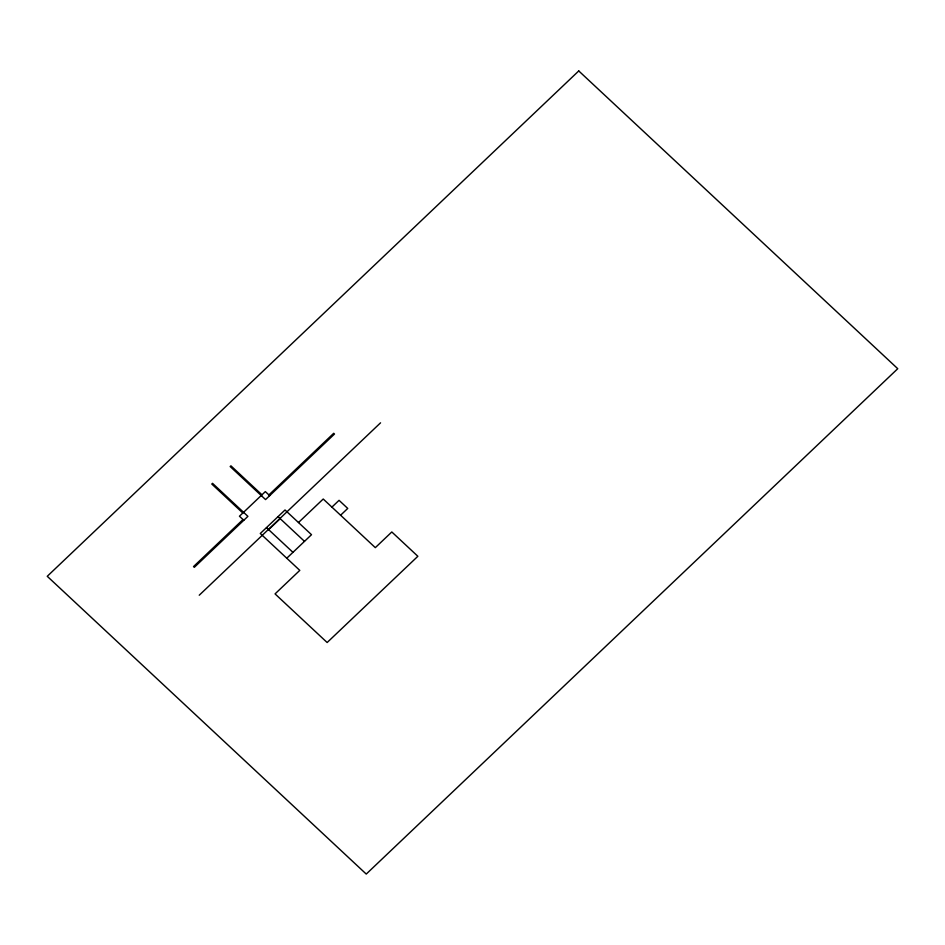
<?xml version="1.0" encoding="UTF-8"?>
<svg xmlns="http://www.w3.org/2000/svg" width="945" height="945" viewBox="0 0 945 945"><rect width="100%" height="100%" fill="white"/><g stroke="black" fill="none" stroke-linecap="round" stroke-linejoin="round"><path stroke-width="1.42" d="M243.007 519.537L193.524 566.575L194.316 567.319L247.909 516.36L212.53 483.332L211.786 484.041L242.83 513.017M268.9 494.92L333.703 433.294L334.495 434.038L265.557 499.574L230.178 466.546L230.934 465.838L261.966 494.814M199.241 595.22L380.551 422.828M268.64 529.649L280.192 518.675M298.478 522.538L323.225 499.019L375.319 547.651L391.809 531.964L417.855 556.286L327.147 642.517L275.054 593.897L299.789 570.378L260.288 533.5L285.024 509.981L311.507 534.693L286.772 558.223M331.908 507.122L339.054 500.33L347.736 508.434L340.59 515.226M269.679 495.652L265.344 491.601L239.451 516.218L243.786 520.282M278.019 516.643L304.503 541.367M266.478 527.617L292.95 552.341M578.753 70.934L47.25 576.296L366.247 874.066L897.75 368.704L578.753 70.934"/></g></svg>
